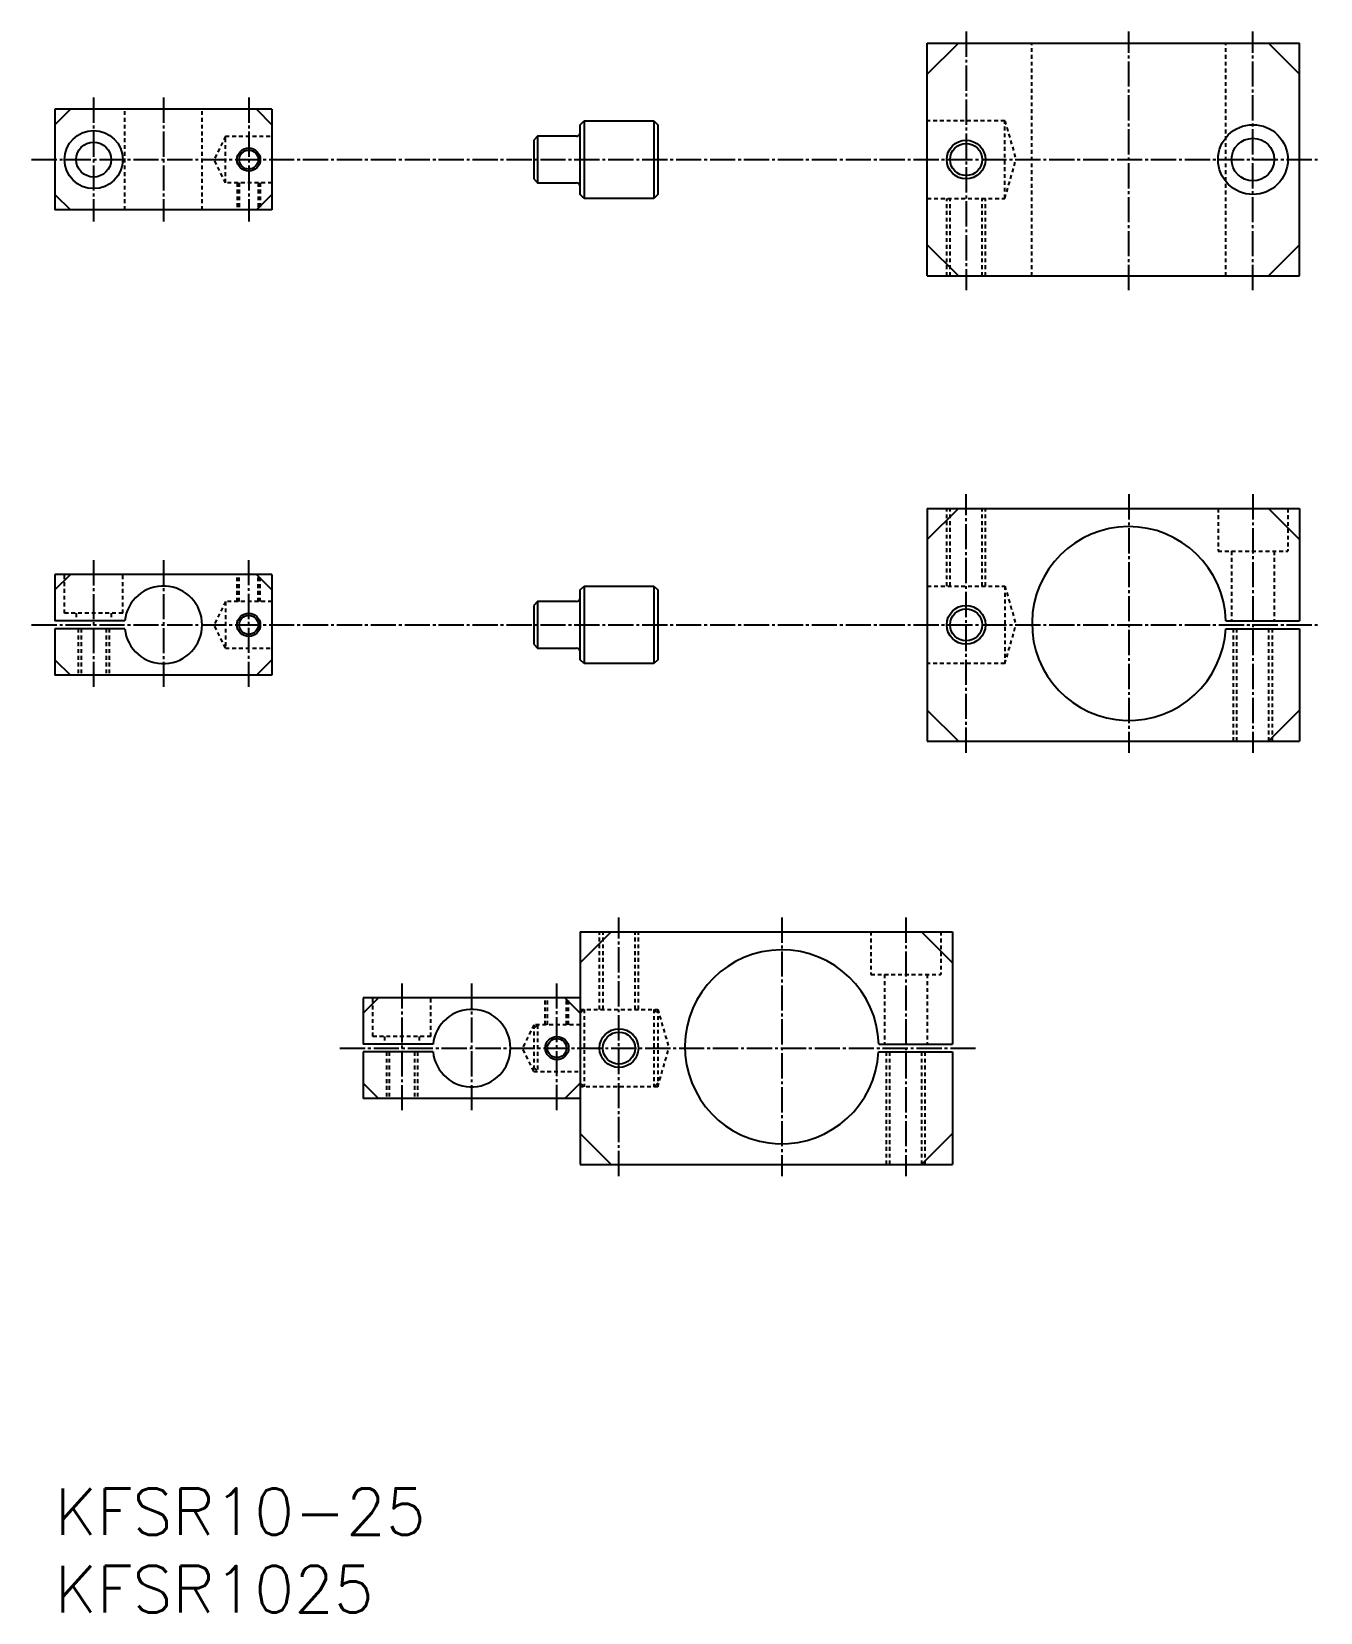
# Model space of a CAD drawing. Extents: x -64 to 103, y -4310 to -4106.
import ezdxf

# ---------------------------------------------------------------- set-up
doc = ezdxf.new("R2010")
doc.units = 0
doc.header["$LTSCALE"] = 0.25
doc.linetypes.add('CENTER', pattern=[17.5, 13, -1.5, 1.5, -1.5])
doc.linetypes.add('DASHED', pattern=[3.5, 2, -1.5])
doc.layers.get('0').update_dxf_attribs({"linetype": 'CONTINUOUS'})
doc.layers.add('CENTER', color=1, linetype='CENTER')
doc.styles.get("Standard").update_dxf_attribs({"font": 'txt', "bigfont": 'BIGFONT'})

msp = doc.modelspace()

# ---------------------------------------------------------------- linework, layer by layer
at = {"color": 7, "linetype": 'CONTINUOUS'}
for p, q in [((51.94, -4107.76), (99.94, -4107.76)), ((51.94, -4137.76), (51.94, -4107.76)), ((51.94, -4111.76), (55.94, -4107.76)), ((95.94, -4107.76), (99.94, -4111.76)), ((99.94, -4137.76), (99.94, -4107.76)), ((-32.59, -4116.26), (-60.59, -4116.26)), ((-60.59, -4116.26), (-60.59, -4129.26)), ((-60.59, -4118.26), (-58.59, -4116.26)), ((-34.59, -4116.26), (-32.59, -4118.26)), ((-32.59, -4116.26), (-32.59, -4129.26)), ((7.17, -4118.26), (7.67, -4117.76)), ((7.17, -4127.26), (7.17, -4118.26)), ((7.67, -4117.76), (16.67, -4117.76)), ((16.67, -4117.76), (17.17, -4118.26)), ((17.17, -4118.26), (17.17, -4127.26)), ((1.67, -4119.76), (1.17, -4120.26)), ((1.17, -4120.26), (1.17, -4125.26)), ((6.67, -4119.76), (1.67, -4119.76)), ((1.67, -4119.76), (1.67, -4125.76)), ((1.17, -4125.26), (1.67, -4125.76)), ((1.67, -4125.76), (6.67, -4125.76)), ((-60.59, -4127.26), (-58.59, -4129.26)), ((-32.59, -4127.26), (-34.59, -4129.26)), ((7.67, -4127.76), (7.17, -4127.26)), ((16.67, -4127.76), (7.67, -4127.76)), ((17.17, -4127.26), (16.67, -4127.76)), ((-32.59, -4129.26), (-60.59, -4129.26)), ((55.94, -4137.76), (51.94, -4133.76)), ((99.94, -4133.76), (95.94, -4137.76)), ((51.94, -4137.76), (99.94, -4137.76)), ((51.94, -4167.76), (51.94, -4197.76)), ((51.94, -4167.76), (99.94, -4167.76)), ((55.94, -4167.76), (51.94, -4171.76)), ((99.94, -4171.76), (95.94, -4167.76)), ((99.94, -4167.76), (99.94, -4182.26)), ((-32.59, -4176.26), (-60.59, -4176.26)), ((-60.59, -4176.26), (-60.59, -4182.26)), ((-60.59, -4178.26), (-58.59, -4176.26)), ((-34.59, -4176.26), (-32.59, -4178.26)), ((-32.59, -4176.26), (-32.59, -4189.26)), ((7.17, -4178.26), (7.67, -4177.76)), ((7.17, -4187.26), (7.17, -4178.26)), ((7.67, -4177.76), (16.67, -4177.76)), ((16.67, -4177.76), (17.17, -4178.26)), ((17.17, -4178.26), (17.17, -4187.26)), ((1.67, -4179.76), (1.17, -4180.26)), ((1.17, -4180.26), (1.17, -4185.26)), ((1.67, -4179.76), (1.67, -4185.76)), ((6.67, -4179.76), (1.67, -4179.76)), ((-51.56, -4182.26), (-60.59, -4182.26)), ((90.43, -4182.26), (99.94, -4182.26)), ((-60.59, -4183.26), (-60.59, -4189.26)), ((-51.56, -4183.26), (-60.59, -4183.26)), ((90.42, -4183.26), (99.94, -4183.26)), ((99.94, -4183.26), (99.94, -4197.76)), ((1.17, -4185.26), (1.67, -4185.76)), ((1.67, -4185.76), (6.67, -4185.76)), ((-60.59, -4187.26), (-58.59, -4189.26)), ((-32.59, -4187.26), (-34.59, -4189.26)), ((7.67, -4187.76), (7.17, -4187.26)), ((16.67, -4187.76), (7.67, -4187.76)), ((17.17, -4187.26), (16.67, -4187.76)), ((-32.59, -4189.26), (-60.59, -4189.26)), ((51.94, -4193.76), (55.94, -4197.76)), ((95.94, -4197.76), (99.94, -4193.76)), ((51.94, -4197.76), (99.94, -4197.76)), ((7.17, -4222.34), (55.17, -4222.34)), ((7.17, -4222.34), (7.17, -4252.34)), ((7.17, -4226.34), (11.17, -4222.34)), ((51.17, -4222.34), (55.17, -4226.34)), ((55.17, -4222.34), (55.17, -4236.84)), ((-20.83, -4230.84), (-20.83, -4236.84)), ((7.17, -4230.84), (-20.83, -4230.84)), ((-20.83, -4232.84), (-18.83, -4230.84)), ((5.17, -4230.84), (7.17, -4232.84)), ((7.17, -4230.84), (7.17, -4241.84)), ((-11.8, -4236.84), (-20.83, -4236.84)), ((-11.8, -4237.84), (-20.83, -4237.84)), ((-20.83, -4237.84), (-20.83, -4243.84)), ((45.66, -4237.84), (55.17, -4237.84)), ((45.67, -4236.84), (55.17, -4236.84)), ((55.17, -4237.84), (55.17, -4252.34)), ((-20.83, -4241.84), (-18.83, -4243.84)), ((7.17, -4241.84), (5.17, -4243.84)), ((7.17, -4243.84), (-20.83, -4243.84)), ((11.17, -4252.34), (7.17, -4248.34)), ((55.17, -4248.34), (51.17, -4252.34)), ((7.17, -4252.34), (55.17, -4252.34))]:
    msp.add_line(p, q, dxfattribs=at)
at = {"color": 3, "linetype": 'DASHED'}
for p, q in [((65.44, -4137.76), (65.44, -4107.76)), ((90.43, -4137.76), (90.43, -4107.76)), ((-51.56, -4129.26), (-51.56, -4116.26)), ((-41.59, -4129.26), (-41.59, -4116.26)), ((61.94, -4117.76), (51.94, -4117.76)), ((61.94, -4117.76), (63.38, -4122.76)), ((61.94, -4127.76), (61.94, -4117.76)), ((-38.59, -4119.76), (-40.03, -4122.76)), ((-38.59, -4125.76), (-38.59, -4119.76)), ((-38.59, -4119.76), (-32.59, -4119.76)), ((-38.59, -4125.76), (-40.03, -4122.76)), ((61.94, -4127.76), (63.38, -4122.76)), ((-32.59, -4125.76), (-38.59, -4125.76)), ((-37.09, -4125.76), (-37.09, -4129.26)), ((-36.82, -4125.76), (-36.82, -4129.26)), ((-34.36, -4125.76), (-34.36, -4129.26)), ((-34.09, -4125.76), (-34.09, -4129.26)), ((51.94, -4127.76), (61.94, -4127.76)), ((54.44, -4137.76), (54.44, -4127.76)), ((54.87, -4137.76), (54.87, -4127.76)), ((59, -4137.76), (59, -4127.76)), ((59.44, -4137.76), (59.44, -4127.76)), ((54.44, -4177.76), (54.44, -4167.76)), ((54.87, -4177.76), (54.87, -4167.76)), ((59, -4177.76), (59, -4167.76)), ((59.44, -4177.76), (59.44, -4167.76)), ((89.44, -4167.76), (89.44, -4173.26)), ((98.44, -4167.76), (98.44, -4173.26)), ((89.44, -4173.26), (98.44, -4173.26)), ((91.19, -4173.26), (91.19, -4182.26)), ((96.69, -4173.26), (96.69, -4182.26)), ((-59.34, -4181.26), (-59.34, -4176.26)), ((-51.84, -4181.26), (-51.84, -4176.26)), ((-37.09, -4179.76), (-37.09, -4176.26)), ((-36.82, -4179.76), (-36.82, -4176.26)), ((-34.36, -4179.76), (-34.36, -4176.26)), ((-34.09, -4179.76), (-34.09, -4176.26)), ((51.94, -4177.76), (61.94, -4177.76)), ((61.94, -4177.76), (63.38, -4182.76)), ((61.94, -4177.76), (61.94, -4187.76)), ((-38.59, -4179.76), (-40.03, -4182.76)), ((-32.59, -4179.76), (-38.59, -4179.76)), ((-38.59, -4179.76), (-38.59, -4185.76)), ((-51.84, -4181.26), (-59.34, -4181.26)), ((-57.84, -4181.26), (-57.84, -4182.26)), ((-53.34, -4181.26), (-53.34, -4182.26)), ((-38.59, -4185.76), (-40.03, -4182.76)), ((61.94, -4187.76), (63.38, -4182.76)), ((-57.59, -4183.26), (-57.59, -4189.26)), ((-57.21, -4183.26), (-57.21, -4189.26)), ((-53.97, -4183.26), (-53.97, -4189.26)), ((-53.59, -4183.26), (-53.59, -4189.26)), ((91.44, -4197.76), (91.44, -4183.26)), ((91.87, -4197.76), (91.87, -4183.26)), ((96, -4197.76), (96, -4183.26)), ((96.44, -4197.76), (96.44, -4183.26)), ((-38.59, -4185.76), (-32.59, -4185.76)), ((61.94, -4187.76), (51.94, -4187.76)), ((9.67, -4232.34), (9.67, -4222.34)), ((10.11, -4232.34), (10.11, -4222.34)), ((14.24, -4232.34), (14.24, -4222.34)), ((14.67, -4232.34), (14.67, -4222.34)), ((44.67, -4222.34), (44.67, -4227.84)), ((53.67, -4222.34), (53.67, -4227.84)), ((44.67, -4227.84), (53.67, -4227.84)), ((46.42, -4227.84), (46.42, -4236.84)), ((51.92, -4227.84), (51.92, -4236.84)), ((-19.58, -4235.84), (-19.58, -4230.84)), ((-12.08, -4235.84), (-12.08, -4230.84)), ((2.67, -4234.34), (2.67, -4230.84)), ((2.94, -4234.34), (2.94, -4230.84)), ((5.4, -4234.34), (5.4, -4230.84)), ((5.67, -4234.34), (5.67, -4230.84)), ((7.17, -4232.84), (7.67, -4232.34)), ((7.17, -4232.34), (17.17, -4232.34)), ((7.67, -4232.34), (7.67, -4242.34)), ((16.67, -4232.34), (16.67, -4242.34)), ((16.67, -4232.34), (17.17, -4232.84)), ((17.17, -4232.34), (17.17, -4242.34)), ((17.17, -4232.34), (18.62, -4237.34)), ((-12.08, -4235.84), (-19.58, -4235.84)), ((-18.08, -4235.84), (-18.08, -4236.84)), ((-13.58, -4235.84), (-13.58, -4236.84)), ((1.17, -4234.34), (-0.27, -4237.34)), ((1.17, -4234.34), (1.17, -4240.34)), ((7.17, -4234.34), (1.17, -4234.34)), ((1.67, -4234.34), (1.17, -4234.84)), ((1.67, -4234.34), (1.67, -4240.34)), ((-17.83, -4237.84), (-17.83, -4243.84)), ((-17.45, -4237.84), (-17.45, -4243.84)), ((-14.2, -4237.84), (-14.2, -4243.84)), ((-13.83, -4237.84), (-13.83, -4243.84)), ((1.17, -4240.34), (-0.27, -4237.34)), ((17.17, -4242.34), (18.62, -4237.34)), ((46.67, -4252.34), (46.67, -4237.84)), ((47.11, -4252.34), (47.11, -4237.84)), ((51.24, -4252.34), (51.24, -4237.84)), ((51.67, -4252.34), (51.67, -4237.84)), ((1.17, -4239.84), (1.67, -4240.34)), ((1.17, -4240.34), (7.17, -4240.34)), ((7.67, -4242.34), (7.17, -4241.84)), ((17.17, -4241.84), (16.67, -4242.34)), ((17.17, -4242.34), (7.17, -4242.34))]:
    msp.add_line(p, q, dxfattribs=at)
at = {"color": 7, "linetype": 'CONTINUOUS'}
for centre, radius in [((-55.59, -4122.76), 3.75), ((93.94, -4122.76), 4.5), ((-55.59, -4122.76), 2.25), ((-35.59, -4122.76), 1.23), ((56.94, -4122.76), 2.07), ((93.94, -4122.76), 2.75), ((56.94, -4182.76), 2.07), ((-35.59, -4182.76), 1.23), ((12.17, -4237.34), 2.07), ((4.17, -4237.34), 1.23)]:
    msp.add_circle(centre, radius, dxfattribs=at)
at = {"color": 3, "linetype": 'CONTINUOUS'}
for centre, radius in [((-35.59, -4122.76), 1.5), ((56.94, -4122.76), 2.5), ((56.94, -4182.76), 2.5), ((-35.59, -4182.76), 1.5), ((4.17, -4237.34), 1.5), ((12.17, -4237.34), 2.5)]:
    msp.add_circle(centre, radius, dxfattribs=at)
at = {"color": 7, "linetype": 'CONTINUOUS'}
for centre, radius, start, end in [((6.67, -4119.26), 0.5, 270, 0), ((77.94, -4182.59), 12.5, 1.5208, 356.9355), ((-46.59, -4182.76), 5, 185.7392, 174.2608), ((6.67, -4179.26), 0.5, 270, 0), ((33.17, -4237.17), 12.5, 1.5208, 356.9355), ((-6.83, -4237.34), 5, 185.7392, 174.2608)]:
    msp.add_arc(centre, radius, start, end, dxfattribs=at)
at = {"layer": 'CENTER', "color": 1, "linetype": 'CENTER'}
for p, q in [((56.94, -4106.26), (56.94, -4139.6)), ((77.94, -4139.6), (77.94, -4106.26)), ((93.94, -4139.6), (93.94, -4106.26)), ((-55.59, -4114.76), (-55.59, -4130.76)), ((-46.59, -4114.76), (-46.59, -4130.76)), ((-35.59, -4114.76), (-35.59, -4130.76)), ((-63.59, -4122.76), (102.64, -4122.76)), ((56.94, -4199.26), (56.94, -4165.92)), ((77.94, -4165.92), (77.94, -4199.26)), ((93.94, -4165.92), (93.94, -4199.26)), ((-55.59, -4174.42), (-55.59, -4190.76)), ((-46.59, -4174.42), (-46.59, -4190.76)), ((-35.59, -4190.76), (-35.59, -4174.42)), ((-63.59, -4182.76), (102.64, -4182.76)), ((12.17, -4253.84), (12.17, -4220.5)), ((33.17, -4220.5), (33.17, -4253.84)), ((49.17, -4220.5), (49.17, -4253.84)), ((-15.83, -4229), (-15.83, -4245.34)), ((-6.83, -4229), (-6.83, -4245.34)), ((4.17, -4245.34), (4.17, -4229)), ((-23.83, -4237.34), (58.17, -4237.34))]:
    msp.add_line(p, q, dxfattribs=at)
at = {"layer": 'CENTER', "color": 7, "linetype": 'CONTINUOUS'}
for p, q in [((7.67, -4117.76), (7.67, -4127.76)), ((16.67, -4117.76), (16.67, -4127.76)), ((7.67, -4177.76), (7.67, -4187.76)), ((16.67, -4177.76), (16.67, -4187.76))]:
    msp.add_line(p, q, dxfattribs=at)
for centre in [(6.67, -4126.26), (6.67, -4186.26)]:
    msp.add_arc(centre, 0.5, 0, 90, dxfattribs=at)

# ---------------------------------------------------------------- texts
at = {"color": 7, "linetype": 'CONTINUOUS'}
for s, p in [('KFSR10-25', (-60.59, -4300.11)), ('KFSR1025', (-60.59, -4310.11))]:
    msp.add_text(s, height=6, dxfattribs=at).set_placement(p)

doc.saveas('drawing.dxf')
